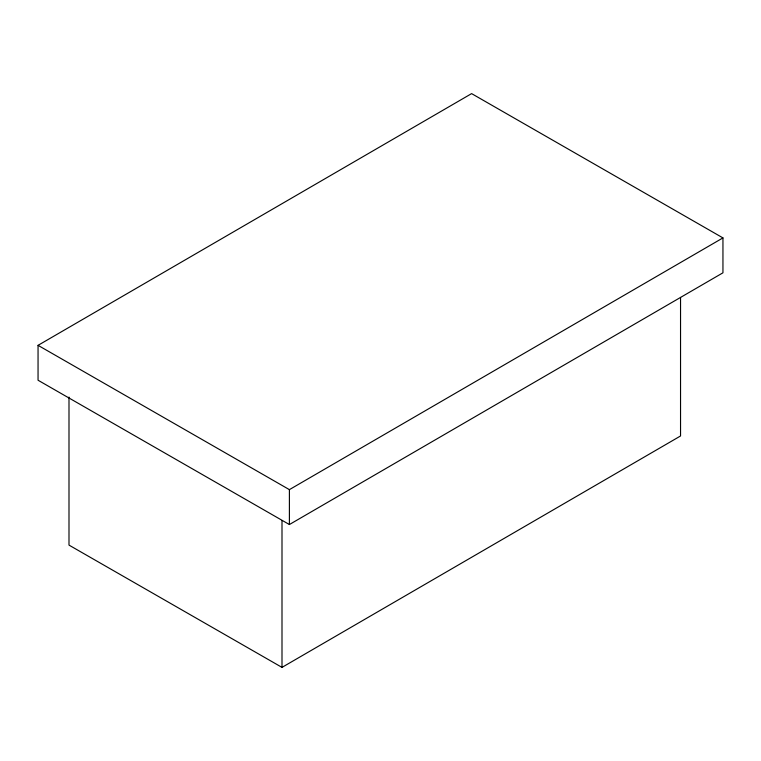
<?xml version="1.0" encoding="UTF-8"?>
<svg xmlns="http://www.w3.org/2000/svg" width="761" height="761" viewBox="0 0 761 761"><rect width="100%" height="100%" fill="white"/><g stroke="black" fill="none" stroke-linecap="round" stroke-linejoin="round"><path stroke-width="1.14" d="M38.05 345.342L471.601 93.613L722.95 237.908L722.95 272.809L289.399 524.538L38.05 380.234L38.05 345.342L289.399 489.637L722.95 237.908M68.994 397.08L68.994 545.104L281.998 667.387L680.543 435.977L680.543 297.437M289.399 489.637L289.399 524.538M281.998 520.553L281.998 667.387"/></g></svg>
